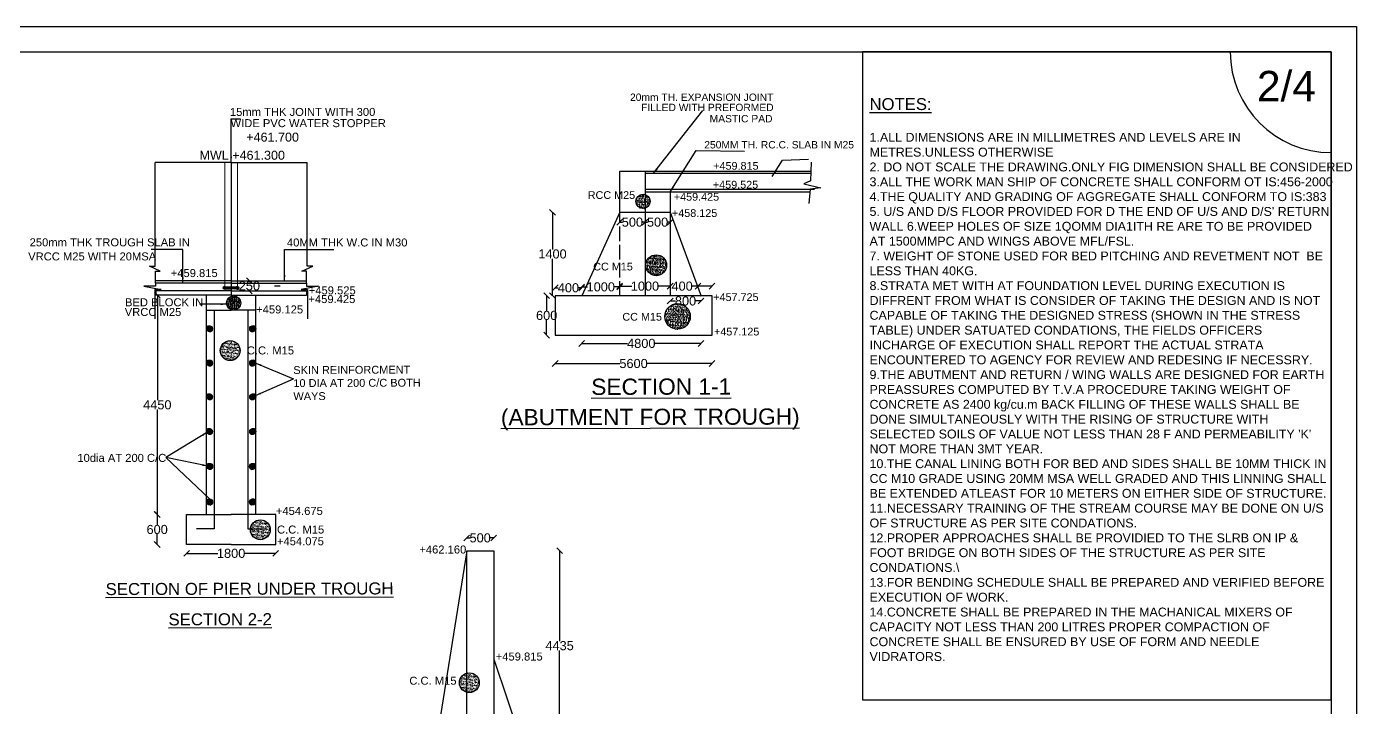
# Model space of a CAD drawing. Header units: millimetres. Extents: x 5124 to 6568637, y 2311 to 91879094.
# Drawn here: x 3603305 to 3625186, y 45947270 to 45958481 of the extents above; entities that cross this region are included whole.
import ezdxf

# ---------------------------------------------------------------- set-up
doc = ezdxf.new("R2010")
doc.units = ezdxf.units.MM
doc.header["$MEASUREMENT"] = 0
doc.linetypes.add('ACAD_ISO02W100', pattern=[15, 12, -3])
for name, color, linetype in [('DIMENSION', 7, 'Continuous'), ('DRAWING', 7, 'Continuous'), ('TEXT', 7, 'Continuous')]:
    doc.layers.add(name, color=color, linetype=linetype)
doc.styles.get("Standard").update_dxf_attribs({"font": 'arial.ttf', "height": 150})
doc.dimstyles.get("Standard").update_dxf_attribs({"dimtxt": 200, "dimasz": 110, "dimexe": 0.18, "dimexo": 0.0625, "dimgap": 0.09, "dimtad": 0, "dimtih": 1, "dimtoh": 1, "dimdec": 0, "dimzin": 0, "dimdsep": 46, "dimtxsty": 'Standard', "dimblk": 'OBLIQUE', "dimcen": 0.09, "dimse1": 1, "dimse2": 1, "dimadec": 0, "dimazin": 0, "dimtfac": 1, "dimtdec": 0, "dimtofl": 0, "dimtmove": 0, "dimatfit": 3, "dimfxl": 1, "dimtolj": 1, "dimtzin": 0, "dimarcsym": 0})
pattern_1 = [(45, (489995.4078, 5009647.03595), (-0.0787535004572, 0.0787535004572), [])]

# ---------------------------------------------------------------- blocks, each defined once
blk = doc.blocks.new('_Oblique')
at = {"color": 0, "linetype": 'ByBlock', "lineweight": -2}
blk.add_line((-0.5, -0.5), (0.5, 0.5), dxfattribs=at)
blk = doc.blocks.new('*D56')
at = {"layer": 'Defpoints', "color": 0, "transparency": 16777216}
for p in [(3606966, 45954295), (3606971, 45954295), (3606966, 45954127)]:
    blk.add_point(p, dxfattribs=at)
at = {"layer": 'DIMENSION', "color": 0, "lineweight": -2, "transparency": 16777216}
for p, q in [((3606971, 45954295), (3606971, 45954288)), ((3606971, 45954127), (3606971, 45954134))]:
    blk.add_line(p, q, dxfattribs=at)
at = {"layer": 'DIMENSION', "color": 0, "lineweight": -2, "transparency": 16777216, "xscale": 95, "yscale": 95, "zscale": 95}
for p, rotation in [((3606971, 45954295), 90), ((3606971, 45954127), 270)]:
    blk.add_blockref('_Oblique', p, dxfattribs=dict(at, rotation=rotation))
at = {"layer": 'DIMENSION', "color": 0, "transparency": 16777216, "insert": (3606971, 45954211), "char_height": 150, "attachment_point": 5}
blk.add_mtext('\\A1;250', dxfattribs=at)
blk = doc.blocks.new('*D57')
at = {"layer": 'Defpoints', "color": 0, "transparency": 16777216}
for p in [(3605569, 45954059), (3605456, 45950446), (3605937, 45950446)]:
    blk.add_point(p, dxfattribs=at)
at = {"layer": 'DIMENSION', "color": 0, "lineweight": -2, "transparency": 16777216}
for p, q in [((3605456, 45954059), (3605456, 45952329)), ((3605456, 45950446), (3605456, 45952176))]:
    blk.add_line(p, q, dxfattribs=at)
at = {"layer": 'DIMENSION', "color": 0, "lineweight": -2, "transparency": 16777216, "xscale": 95, "yscale": 95, "zscale": 95}
for p, rotation in [((3605456, 45954059), 90), ((3605456, 45950446), 270)]:
    blk.add_blockref('_Oblique', p, dxfattribs=dict(at, rotation=rotation))
at = {"layer": 'DIMENSION', "color": 0, "transparency": 16777216, "insert": (3605456, 45952252), "char_height": 150, "attachment_point": 5}
blk.add_mtext('\\A1;4450', dxfattribs=at)
blk = doc.blocks.new('*D58')
at = {"layer": 'Defpoints', "color": 0, "transparency": 16777216}
for p in [(3605937, 45949953), (3607403, 45949953), (3607403, 45949806)]:
    blk.add_point(p, dxfattribs=at)
at = {"layer": 'DIMENSION', "color": 0, "lineweight": -2, "transparency": 16777216}
for p, q in [((3605937, 45949806), (3606453, 45949806)), ((3607403, 45949806), (3606887, 45949806))]:
    blk.add_line(p, q, dxfattribs=at)
at = {"layer": 'DIMENSION', "color": 0, "lineweight": -2, "transparency": 16777216, "xscale": 95, "yscale": 95, "zscale": 95, "rotation": 180}
blk.add_blockref('_Oblique', (3605937, 45949806), dxfattribs=at)
at = {"layer": 'DIMENSION', "color": 0, "lineweight": -2, "transparency": 16777216, "xscale": 95, "yscale": 95, "zscale": 95}
blk.add_blockref('_Oblique', (3607403, 45949806), dxfattribs=at)
at = {"layer": 'DIMENSION', "color": 0, "transparency": 16777216, "insert": (3606670, 45949806), "char_height": 150, "attachment_point": 5}
blk.add_mtext('\\A1;1800', dxfattribs=at)
blk = doc.blocks.new('*D59')
at = {"layer": 'Defpoints', "color": 0, "transparency": 16777216}
for p in [(3605453, 45950446), (3605937, 45950446), (3605937, 45949953)]:
    blk.add_point(p, dxfattribs=at)
at = {"layer": 'TEXT', "color": 0, "lineweight": -2, "transparency": 16777216}
for p, q in [((3605453, 45950446), (3605453, 45950276)), ((3605453, 45949953), (3605453, 45950123))]:
    blk.add_line(p, q, dxfattribs=at)
at = {"layer": 'TEXT', "color": 0, "lineweight": -2, "transparency": 16777216, "xscale": 95, "yscale": 95, "zscale": 95}
for p, rotation in [((3605453, 45950446), 90), ((3605453, 45949953), 270)]:
    blk.add_blockref('_Oblique', p, dxfattribs=dict(at, rotation=rotation))
at = {"layer": 'TEXT', "color": 0, "transparency": 16777216, "insert": (3605453, 45950199), "char_height": 150, "attachment_point": 5}
blk.add_mtext('\\A1;600', dxfattribs=at)
blk = doc.blocks.new('*D60')
at = {"layer": 'Defpoints', "color": 0, "transparency": 16777216}
for p in [(3612438, 45954473), (3614400, 45954473), (3612438, 45953263)]:
    blk.add_point(p, dxfattribs=at)
at = {"layer": 'DIMENSION', "color": 0, "lineweight": -2, "transparency": 16777216}
for p, q in [((3612438, 45953263), (3613192, 45953263)), ((3614400, 45953263), (3613646, 45953263))]:
    blk.add_line(p, q, dxfattribs=at)
at = {"layer": 'DIMENSION', "color": 0, "lineweight": -2, "transparency": 16777216, "xscale": 95, "yscale": 95, "zscale": 95, "rotation": 180}
blk.add_blockref('_Oblique', (3612438, 45953263), dxfattribs=at)
at = {"layer": 'DIMENSION', "color": 0, "lineweight": -2, "transparency": 16777216, "xscale": 95, "yscale": 95, "zscale": 95}
blk.add_blockref('_Oblique', (3614400, 45953263), dxfattribs=at)
at = {"layer": 'DIMENSION', "color": 0, "transparency": 16777216, "insert": (3613419, 45953263), "char_height": 150, "attachment_point": 5}
blk.add_mtext('\\A1;4800', dxfattribs=at)
blk = doc.blocks.new('*D61')
at = {"layer": 'Defpoints', "color": 0, "transparency": 16777216}
for p in [(3612002, 45953824), (3614583, 45953824), (3612002, 45952932)]:
    blk.add_point(p, dxfattribs=at)
at = {"layer": 'DIMENSION', "color": 0, "lineweight": -2, "transparency": 16777216}
for p, q in [((3612002, 45952932), (3613068, 45952932)), ((3614583, 45952932), (3613516, 45952932))]:
    blk.add_line(p, q, dxfattribs=at)
at = {"layer": 'DIMENSION', "color": 0, "lineweight": -2, "transparency": 16777216, "xscale": 95, "yscale": 95, "zscale": 95, "rotation": 180}
blk.add_blockref('_Oblique', (3612002, 45952932), dxfattribs=at)
at = {"layer": 'DIMENSION', "color": 0, "lineweight": -2, "transparency": 16777216, "xscale": 95, "yscale": 95, "zscale": 95}
blk.add_blockref('_Oblique', (3614583, 45952932), dxfattribs=at)
at = {"layer": 'DIMENSION', "color": 0, "transparency": 16777216, "insert": (3613292, 45952932), "char_height": 150, "attachment_point": 5}
blk.add_mtext('\\A1;5600', dxfattribs=at)
blk = doc.blocks.new('*D64')
at = {"layer": 'Defpoints', "color": 0}
for p in [(3611958, 45955423), (3613065, 45955423), (3612002, 45954048)]:
    blk.add_point(p, dxfattribs=at)
at = {"layer": 'DIMENSION', "color": 0, "lineweight": -2}
for p, q in [((3611958, 45955423), (3611958, 45954812)), ((3611958, 45954048), (3611958, 45954659))]:
    blk.add_line(p, q, dxfattribs=at)
at = {"layer": 'DIMENSION', "color": 0, "lineweight": -2, "xscale": 95, "yscale": 95, "zscale": 95}
for p, rotation in [((3611958, 45955423), 90), ((3611958, 45954048), 270)]:
    blk.add_blockref('_Oblique', p, dxfattribs=dict(at, rotation=rotation))
at = {"layer": 'DIMENSION', "color": 0, "insert": (3611958, 45954736), "char_height": 150, "attachment_point": 5}
blk.add_mtext('\\A1;1400', dxfattribs=at)
blk = doc.blocks.new('*D65')
at = {"layer": 'Defpoints', "color": 0, "transparency": 16777216}
for p in [(3614354, 45954206), (3614354, 45954048), (3614583, 45954048)]:
    blk.add_point(p, dxfattribs=at)
at = {"layer": 'DIMENSION', "color": 0, "lineweight": -2, "transparency": 16777216}
for p, q in [((3614354, 45954206), (3614259, 45954206)), ((3614583, 45954206), (3614354, 45954206))]:
    blk.add_line(p, q, dxfattribs=at)
at = {"layer": 'DIMENSION', "color": 0, "lineweight": -2, "transparency": 16777216, "xscale": 95, "yscale": 95, "zscale": 95, "rotation": 180}
blk.add_blockref('_Oblique', (3614354, 45954206), dxfattribs=at)
at = {"layer": 'DIMENSION', "color": 0, "lineweight": -2, "transparency": 16777216, "xscale": 95, "yscale": 95, "zscale": 95}
blk.add_blockref('_Oblique', (3614583, 45954206), dxfattribs=at)
at = {"layer": 'DIMENSION', "color": 0, "transparency": 16777216, "insert": (3614091, 45954206), "char_height": 150, "attachment_point": 5}
blk.add_mtext('\\A1;400', dxfattribs=at)
blk = doc.blocks.new('*D62')
at = {"layer": 'Defpoints', "color": 0, "transparency": 16777216}
for p in [(3612002, 45954048), (3611862, 45953400), (3612002, 45953400)]:
    blk.add_point(p, dxfattribs=at)
at = {"layer": 'DIMENSION', "color": 0, "lineweight": -2, "transparency": 16777216}
for p, q in [((3611862, 45954048), (3611862, 45953800)), ((3611862, 45953400), (3611862, 45953647))]:
    blk.add_line(p, q, dxfattribs=at)
at = {"layer": 'DIMENSION', "color": 0, "lineweight": -2, "transparency": 16777216, "xscale": 95, "yscale": 95, "zscale": 95}
for p, rotation in [((3611862, 45954048), 90), ((3611862, 45953400), 270)]:
    blk.add_blockref('_Oblique', p, dxfattribs=dict(at, rotation=rotation))
at = {"layer": 'DIMENSION', "color": 0, "transparency": 16777216, "insert": (3611862, 45953724), "char_height": 150, "attachment_point": 5}
blk.add_mtext('\\A1;600', dxfattribs=at)
blk = doc.blocks.new('*D63')
at = {"layer": 'Defpoints', "color": 0, "transparency": 16777216}
for p in [(3612002, 45954179), (3612002, 45954048), (3612438, 45954048)]:
    blk.add_point(p, dxfattribs=at)
at = {"layer": 'DIMENSION', "color": 0, "lineweight": -2, "transparency": 16777216}
for p, q in [((3612002, 45954179), (3612051, 45954179)), ((3612438, 45954179), (3612388, 45954179))]:
    blk.add_line(p, q, dxfattribs=at)
at = {"layer": 'DIMENSION', "color": 0, "lineweight": -2, "transparency": 16777216, "xscale": 95, "yscale": 95, "zscale": 95, "rotation": 180}
blk.add_blockref('_Oblique', (3612002, 45954179), dxfattribs=at)
at = {"layer": 'DIMENSION', "color": 0, "lineweight": -2, "transparency": 16777216, "xscale": 95, "yscale": 95, "zscale": 95}
blk.add_blockref('_Oblique', (3612438, 45954179), dxfattribs=at)
at = {"layer": 'DIMENSION', "color": 0, "transparency": 16777216, "insert": (3612220, 45954179), "char_height": 150, "attachment_point": 5}
blk.add_mtext('\\A1;400', dxfattribs=at)
blk = doc.blocks.new('*D66')
at = {"layer": 'Defpoints', "color": 0, "transparency": 16777216}
for p in [(3613065, 45955260), (3613481, 45955260), (3613481, 45955260)]:
    blk.add_point(p, dxfattribs=at)
at = {"layer": 'TEXT', "color": 0, "lineweight": -2, "transparency": 16777216}
for p, q in [((3613065, 45955260), (3613108, 45955260)), ((3613481, 45955260), (3613439, 45955260))]:
    blk.add_line(p, q, dxfattribs=at)
at = {"layer": 'TEXT', "color": 0, "lineweight": -2, "transparency": 16777216, "xscale": 95, "yscale": 95, "zscale": 95, "rotation": 180}
blk.add_blockref('_Oblique', (3613065, 45955260), dxfattribs=at)
at = {"layer": 'TEXT', "color": 0, "lineweight": -2, "transparency": 16777216, "xscale": 95, "yscale": 95, "zscale": 95}
blk.add_blockref('_Oblique', (3613481, 45955260), dxfattribs=at)
at = {"layer": 'TEXT', "color": 0, "transparency": 16777216, "insert": (3613273, 45955260), "char_height": 150, "attachment_point": 5}
blk.add_mtext('\\A1;500', dxfattribs=at)
blk = doc.blocks.new('*D67')
at = {"layer": 'Defpoints', "color": 0, "transparency": 16777216}
for p in [(3613481, 45955260), (3613894, 45955260), (3613894, 45955260)]:
    blk.add_point(p, dxfattribs=at)
at = {"layer": 'TEXT', "color": 0, "lineweight": -2, "transparency": 16777216}
for p, q in [((3613481, 45955260), (3613522, 45955260)), ((3613894, 45955260), (3613853, 45955260))]:
    blk.add_line(p, q, dxfattribs=at)
at = {"layer": 'TEXT', "color": 0, "lineweight": -2, "transparency": 16777216, "xscale": 95, "yscale": 95, "zscale": 95, "rotation": 180}
blk.add_blockref('_Oblique', (3613481, 45955260), dxfattribs=at)
at = {"layer": 'TEXT', "color": 0, "lineweight": -2, "transparency": 16777216, "xscale": 95, "yscale": 95, "zscale": 95}
blk.add_blockref('_Oblique', (3613894, 45955260), dxfattribs=at)
at = {"layer": 'TEXT', "color": 0, "transparency": 16777216, "insert": (3613687, 45955260), "char_height": 150, "attachment_point": 5}
blk.add_mtext('\\A1;500', dxfattribs=at)
blk = doc.blocks.new('*D68')
at = {"layer": 'Defpoints', "color": 0}
for p in [(3612438, 45954048), (3613065, 45954194), (3613065, 45954048)]:
    blk.add_point(p, dxfattribs=at)
at = {"layer": 'TEXT', "color": 0, "lineweight": -2}
for p, q in [((3612438, 45954194), (3612535, 45954194)), ((3613065, 45954194), (3612968, 45954194))]:
    blk.add_line(p, q, dxfattribs=at)
at = {"layer": 'TEXT', "color": 0, "lineweight": -2, "xscale": 95, "yscale": 95, "zscale": 95, "rotation": 180}
blk.add_blockref('_Oblique', (3612438, 45954194), dxfattribs=at)
at = {"layer": 'TEXT', "color": 0, "lineweight": -2, "xscale": 95, "yscale": 95, "zscale": 95}
blk.add_blockref('_Oblique', (3613065, 45954194), dxfattribs=at)
at = {"layer": 'TEXT', "color": 0, "insert": (3612752, 45954194), "char_height": 150, "attachment_point": 5}
blk.add_mtext('\\A1;1000', dxfattribs=at)
blk = doc.blocks.new('*D69')
at = {"layer": 'Defpoints', "color": 0, "transparency": 16777216}
for p in [(3613894, 45954048), (3614400, 45954048), (3614400, 45953962)]:
    blk.add_point(p, dxfattribs=at)
at = {"layer": 'TEXT', "color": 0, "lineweight": -2, "transparency": 16777216}
for p, q in [((3613894, 45953962), (3613981, 45953962)), ((3614400, 45953962), (3614312, 45953962))]:
    blk.add_line(p, q, dxfattribs=at)
at = {"layer": 'TEXT', "color": 0, "lineweight": -2, "transparency": 16777216, "xscale": 95, "yscale": 95, "zscale": 95, "rotation": 180}
blk.add_blockref('_Oblique', (3613894, 45953962), dxfattribs=at)
at = {"layer": 'TEXT', "color": 0, "lineweight": -2, "transparency": 16777216, "xscale": 95, "yscale": 95, "zscale": 95}
blk.add_blockref('_Oblique', (3614400, 45953962), dxfattribs=at)
at = {"layer": 'TEXT', "color": 0, "transparency": 16777216, "insert": (3614147, 45953962), "char_height": 150, "attachment_point": 5}
blk.add_mtext('\\A1;800', dxfattribs=at)
blk = doc.blocks.new('*D78')
at = {"layer": 'Defpoints', "color": 0, "transparency": 16777216}
for p in [(3610990, 45950061), (3610546, 45949850), (3610990, 45949850)]:
    blk.add_point(p, dxfattribs=at)
at = {"layer": 'DRAWING', "color": 0, "lineweight": -2, "transparency": 16777216}
for p, q in [((3610546, 45950061), (3610603, 45950061)), ((3610990, 45950061), (3610934, 45950061))]:
    blk.add_line(p, q, dxfattribs=at)
at = {"layer": 'DRAWING', "color": 0, "lineweight": -2, "transparency": 16777216, "xscale": 95, "yscale": 95, "zscale": 95, "rotation": 180}
blk.add_blockref('_Oblique', (3610546, 45950061), dxfattribs=at)
at = {"layer": 'DRAWING', "color": 0, "lineweight": -2, "transparency": 16777216, "xscale": 95, "yscale": 95, "zscale": 95}
blk.add_blockref('_Oblique', (3610990, 45950061), dxfattribs=at)
at = {"layer": 'DRAWING', "color": 0, "transparency": 16777216, "insert": (3610768, 45950061), "char_height": 150, "attachment_point": 5}
blk.add_mtext('\\A1;500', dxfattribs=at)
blk = doc.blocks.new('*D79')
at = {"layer": 'Defpoints', "color": 0, "transparency": 16777216}
for p in [(3610990, 45949850), (3610990, 45946722), (3612075, 45946722)]:
    blk.add_point(p, dxfattribs=at)
at = {"layer": 'DRAWING', "color": 0, "lineweight": -2, "transparency": 16777216}
for p, q in [((3612075, 45949850), (3612075, 45948363)), ((3612075, 45946722), (3612075, 45948209))]:
    blk.add_line(p, q, dxfattribs=at)
at = {"layer": 'DRAWING', "color": 0, "lineweight": -2, "transparency": 16777216, "xscale": 95, "yscale": 95, "zscale": 95}
for p, rotation in [((3612075, 45949850), 90), ((3612075, 45946722), 270)]:
    blk.add_blockref('_Oblique', p, dxfattribs=dict(at, rotation=rotation))
at = {"layer": 'DRAWING', "color": 0, "transparency": 16777216, "insert": (3612075, 45948286), "char_height": 150, "attachment_point": 5}
blk.add_mtext('\\A1;4435', dxfattribs=at)
blk = doc.blocks.new('*D198')
at = {"layer": 'Defpoints', "color": 0}
for p in [(3613065, 45954206), (3613065, 45954048), (3613894, 45954048)]:
    blk.add_point(p, dxfattribs=at)
at = {"layer": 'DRAWING', "color": 0, "lineweight": -2}
for p, q in [((3613065, 45954206), (3613263, 45954206)), ((3613894, 45954206), (3613696, 45954206))]:
    blk.add_line(p, q, dxfattribs=at)
at = {"layer": 'DRAWING', "color": 0, "lineweight": -2, "xscale": 95, "yscale": 95, "zscale": 95, "rotation": 180}
blk.add_blockref('_Oblique', (3613065, 45954206), dxfattribs=at)
at = {"layer": 'DRAWING', "color": 0, "lineweight": -2, "xscale": 95, "yscale": 95, "zscale": 95}
blk.add_blockref('_Oblique', (3613894, 45954206), dxfattribs=at)
at = {"layer": 'DRAWING', "color": 0, "insert": (3613479, 45954206), "char_height": 150, "attachment_point": 5}
blk.add_mtext('\\A1;1000', dxfattribs=at)

msp = doc.modelspace()

# ---------------------------------------------------------------- hatches: boundary and pattern name
at = {"layer": 'DRAWING'}
h = msp.add_hatch(dxfattribs=at)
h.set_pattern_fill('AR-CONC,_O', color=256, scale=8.478118)
h.set_pattern_definition([(50, (698524.67, 6989565.6), (60.81016715, -5.32020027), [6.35858876, -69.94447638]), (355, (698524.67, 6989565.6), (-11.76350227, 63.77173931), [5.08687101, -55.9555811]), (100.4514, (698529.735, 6989565.155), (49.04671004, 58.45150032), [5.40396874, -59.44365805]), (46.1842, (698524.67, 6989582.555), (90.48195917, -14.03289792), [9.53788314, -104.91671457]), (96.6356, (698532.21, 6989581.385), (79.24181034, 82.58686595), [8.10595337, -89.16547283]), (351.1842, (698524.67, 6989582.55), (79.24174587, 82.58692785), [7.63030651, -83.93337166]), (21, (698533.146, 6989578.316), (50.60648631, -34.134506046), [6.35858876, -69.94447638]), (326, (698533.146, 6989578.316), (20.6285618, 61.47907903), [5.08687101, -55.9555811]), (71.4514, (698537.363, 6989575.47), (71.23506885, 27.34451722), [5.40396874, -59.44365805]), (37.5, (698524.668, 6989565.598), (1.030926925, 28.223134905), [0, -55.277331636, 0, -56.80339294, 0, -56.167534062]), (7.5, (698524.668, 6989565.598), (22.303346725, 33.438691716), [0, -32.386412093, 0, -54.005613883, 0, -21.40724883]), (327.5, (698505.762, 6989565.598), (45.258097912, -1.912228719), [0, -21.195295873, 0, -66.129323123, 0, -87.748524913]), (317.5, (698497.283, 6989565.6), (49.443213632, 8.487018875), [0, -27.553884634, 0, -43.91665305, 0, -62.314169865])])
h.paths.add_polyline_path([(3613330.9, 45955601.8, 1), (3613564.3, 45955601.8, 1)])
h = msp.add_hatch(dxfattribs=at)
h.set_pattern_fill('AR-CONC,_O', color=256, scale=8.478118)
h.set_pattern_definition([(50, (698307.88, 6988515.52), (60.81016715, -5.32020027), [6.35858876, -69.94447638]), (355, (698307.88, 6988515.52), (-11.76350227, 63.77173931), [5.08687101, -55.9555811]), (100.4514, (698312.95, 6988515.08), (49.04671004, 58.45150032), [5.40396874, -59.44365805]), (46.1842, (698307.88, 6988532.48), (90.48195917, -14.03289792), [9.53788314, -104.91671457]), (96.6356, (698315.42, 6988531.31), (79.24181034, 82.58686595), [8.10595337, -89.16547283]), (351.1842, (698307.88, 6988532.48), (79.24174587, 82.58692785), [7.63030651, -83.93337166]), (21, (698316.36, 6988528.24), (50.60648631, -34.134506046), [6.35858876, -69.94447638]), (326, (698316.36, 6988528.24), (20.6285618, 61.47907903), [5.08687101, -55.9555811]), (71.4514, (698320.576, 6988525.395), (71.23506885, 27.34451722), [5.40396874, -59.44365805]), (37.5, (698307.88, 6988515.522), (1.030926925, 28.223134905), [0, -55.277331636, 0, -56.80339294, 0, -56.167534062]), (7.5, (698307.88, 6988515.522), (22.303346725, 33.438691716), [0, -32.386412093, 0, -54.005613883, 0, -21.40724883]), (327.5, (698288.975, 6988515.522), (45.258097912, -1.912228719), [0, -21.195295873, 0, -66.129323123, 0, -87.748524913]), (317.5, (698280.497, 6988515.52), (49.443213632, 8.487018875), [0, -27.553884634, 0, -43.91665305, 0, -62.314169865])])
h.paths.add_polyline_path([(3613493.6, 45954551.7, 1), (3613835.1, 45954551.7, 1)])
h = msp.add_hatch(dxfattribs=at)
h.set_pattern_fill('ANSI31', color=256, scale=0.890994, style=0)
h.set_pattern_definition(pattern_1)
h.paths.add_polyline_path([(3606586.7, 45954177.1, 1), (3606541.4, 45954177.1, 1)])
h.paths.add_polyline_path([(3606669.9, 45954161.5), (3606669.9, 45954193.1), (3606580.1, 45954193.1, -0.198666), (3606586.7, 45954177.1, -0.1933262), (3606580.4, 45954161.5)])
h = msp.add_hatch(dxfattribs=at)
h.set_pattern_fill('AR-CONC,_O', color=256, scale=6.585767)
h.set_pattern_definition([(50, (1344654.796, 15685274.98), (47.23708328, -4.1327093), [4.93932513, -54.33257645]), (355, (1344654.796, 15685274.98), (-9.13783932, 49.53762013), [3.951460105, -43.46606116]), (100.4514, (1344658.733, 15685274.635), (38.09927904, 45.40488076), [4.1977803, -46.17558473]), (46.1842, (1344654.796, 15685288.15), (70.28600711, -10.90069636), [7.4089877, -81.49886467]), (96.6356, (1344660.654, 15685287.24), (61.55470655, 64.15313175), [6.29667064, -69.26336603]), (351.1842, (1344654.8, 15685288.15), (61.55465647, 64.15317982), [5.92719016, -65.19909174]), (21, (1344661.382, 15685284.86), (39.310906717, -26.5155414), [4.93932513, -54.33257645]), (326, (1344661.38, 15685284.86), (16.02418045, 47.75669122), [3.951460105, -43.46606116]), (71.4514, (1344664.66, 15685282.65), (55.335103274, 21.24110651), [4.1977803, -46.17558473]), (37.5, (1344654.796, 15685274.98), (0.80081972, 21.9236130455), [0, -42.939199811, 0, -44.124637843, 0, -43.63070533]), (7.5, (1344654.796, 15685274.98), (17.325146369, 25.975035743), [0, -25.157629337, 0, -41.951334785, 0, -16.629061277]), (327.5, (1344640.11, 15685274.98), (35.156300998, -1.485411264), [0, -16.464417106, 0, -51.36898137, 0, -68.162686817]), (317.5, (1344633.524, 15685274.98), (38.40728137, 6.592680734), [0, -21.403742237, 0, -34.114272243, 0, -48.40538629])])
h.paths.add_polyline_path([(3606593.6, 45953928.8, 1), (3606827.7, 45953928.8, 1)])
h = msp.add_hatch(dxfattribs=at)
h.set_pattern_fill('ANSI31', color=256, scale=0.890994, style=0)
h.set_pattern_definition(pattern_1)
h.paths.add_polyline_path([(3606753.2, 45954177.1, -1), (3606798.5, 45954177.1, -1)])
h.paths.add_polyline_path([(3606669.9, 45954161.5), (3606669.9, 45954193.1), (3606759.8, 45954193.1, 0.198666), (3606753.2, 45954177.1, 0.1933262), (3606759.5, 45954161.5)])
h = msp.add_hatch(dxfattribs=at)
h.set_pattern_fill('AR-CONC,_O', color=256, scale=8.478118)
h.set_pattern_definition([(50, (697956.92, 6987671.74), (60.81016715, -5.32020027), [6.35858876, -69.94447638]), (355, (697956.92, 6987671.74), (-11.76350227, 63.77173931), [5.08687101, -55.9555811]), (100.4514, (697961.99, 6987671.296), (49.04671004, 58.45150032), [5.40396874, -59.44365805]), (46.1842, (697956.92, 6987688.695), (90.48195917, -14.03289792), [9.53788314, -104.91671457]), (96.6356, (697964.46, 6987687.53), (79.24181034, 82.58686595), [8.10595337, -89.16547283]), (351.1842, (697956.92, 6987688.7), (79.24174587, 82.58692785), [7.63030651, -83.93337166]), (21, (697965.4, 6987684.456), (50.60648631, -34.134506046), [6.35858876, -69.94447638]), (326, (697965.4, 6987684.456), (20.6285618, 61.47907903), [5.08687101, -55.9555811]), (71.4514, (697969.616, 6987681.61), (71.23506885, 27.34451722), [5.40396874, -59.44365805]), (37.5, (697956.92, 6987671.74), (1.030926925, 28.223134905), [0, -55.277331636, 0, -56.80339294, 0, -56.167534062]), (7.5, (697956.92, 6987671.74), (22.303346725, 33.438691716), [0, -32.386412093, 0, -54.005613883, 0, -21.40724883]), (327.5, (697938.015, 6987671.74), (45.258097912, -1.912228719), [0, -21.195295873, 0, -66.129323123, 0, -87.748524913]), (317.5, (697929.537, 6987671.74), (49.443213632, 8.487018875), [0, -27.553884634, 0, -43.91665305, 0, -62.314169865])])
h.paths.add_polyline_path([(3613805, 45953707.9, 1), (3614225.6, 45953707.9, 1)])
h = msp.add_hatch(dxfattribs=at)
h.set_pattern_fill('ANSI31', color=256, scale=0.890994, style=0)
h.set_pattern_definition([(45, (489992.88637, 5009307.68626), (-0.0787535004572, 0.0787535004572), [])])
h.paths.add_polyline_path([(3606364.4, 45953504.5, 1), (3606265.3, 45953504.5, 1)])
h = msp.add_hatch(dxfattribs=at)
h.set_pattern_fill('ANSI31', color=256, scale=0.890994, style=0)
h.set_pattern_definition([(135, (6723864.46143, 5009307.68626), (0.0787535004572, 0.0787535004572), [])])
h.paths.add_polyline_path([(3607074.6, 45953504.5, 1), (3606975.5, 45953504.5, 1)])
h = msp.add_hatch(dxfattribs=at)
h.set_pattern_fill('AR-CONC,_O', color=256, scale=6.585767)
h.set_pattern_definition([(50, (1344598.2, 15684490.846), (47.23708328, -4.1327093), [4.93932513, -54.33257645]), (355, (1344598.2, 15684490.846), (-9.13783932, 49.53762013), [3.951460105, -43.46606116]), (100.4514, (1344602.136, 15684490.5), (38.09927904, 45.40488076), [4.1977803, -46.17558473]), (46.1842, (1344598.2, 15684504.02), (70.28600711, -10.90069636), [7.4089877, -81.49886467]), (96.6356, (1344604.06, 15684503.11), (61.55470655, 64.15313175), [6.29667064, -69.26336603]), (351.1842, (1344598.2, 15684504.02), (61.55465647, 64.15317982), [5.92719016, -65.19909174]), (21, (1344604.785, 15684500.725), (39.310906717, -26.5155414), [4.93932513, -54.33257645]), (326, (1344604.785, 15684500.725), (16.02418045, 47.75669122), [3.951460105, -43.46606116]), (71.4514, (1344608.06, 15684498.515), (55.335103274, 21.24110651), [4.1977803, -46.17558473]), (37.5, (1344598.2, 15684490.846), (0.80081972, 21.9236130455), [0, -42.939199811, 0, -44.124637843, 0, -43.63070533]), (7.5, (1344598.2, 15684490.846), (17.325146369, 25.975035743), [0, -25.157629337, 0, -41.951334785, 0, -16.629061277]), (327.5, (1344583.513, 15684490.846), (35.156300998, -1.485411264), [0, -16.464417106, 0, -51.36898137, 0, -68.162686817]), (317.5, (1344576.927, 15684490.846), (38.40728137, 6.592680734), [0, -21.403742237, 0, -34.114272243, 0, -48.40538629])])
h.paths.add_polyline_path([(3606490.7, 45953144.6, 1), (3606817.4, 45953144.6, 1)])
h = msp.add_hatch(dxfattribs=at)
h.set_pattern_fill('ANSI31', color=256, scale=0.890994, style=0)
h.set_pattern_definition([(45, (489992.88637, 5008544.50522), (-0.0787535004572, 0.0787535004572), [])])
h.paths.add_polyline_path([(3606364.4, 45952940.4, 1), (3606265.3, 45952940.4, 1)])
h = msp.add_hatch(dxfattribs=at)
h.set_pattern_fill('ANSI31', color=256, scale=0.890994, style=0)
h.set_pattern_definition([(135, (6723864.46143, 5008544.50522), (0.0787535004572, 0.0787535004572), [])])
h.paths.add_polyline_path([(3607074.6, 45952940.4, 1), (3606975.5, 45952940.4, 1)])
h = msp.add_hatch(dxfattribs=at)
h.set_pattern_fill('ANSI31', color=256, scale=0.658577, style=0)
h.set_pattern_definition([(45, (1302792.594625, 15687629.92784), (-0.05821050491837, 0.05821050491837), [])])
h.paths.add_polyline_path([(3606364.4, 45952384, 1), (3606265.3, 45952384, 1)])
h = msp.add_hatch(dxfattribs=at)
h.set_pattern_fill('ANSI31', color=256, scale=0.658577, style=0)
h.set_pattern_definition([(135, (5910547.29599, 15687629.92784), (0.05821050491837, 0.05821050491837), [])])
h.paths.add_polyline_path([(3607074.6, 45952384, 1), (3606975.5, 45952384, 1)])
h = msp.add_hatch(dxfattribs=at)
h.set_pattern_fill('ANSI31', color=256, scale=0.658577, style=0)
h.set_pattern_definition([(45, (1302792.594625, 15687059.10099), (-0.05821050491837, 0.05821050491837), [])])
h.paths.add_polyline_path([(3606364.4, 45951813.2, 1), (3606265.3, 45951813.2, 1)])
h = msp.add_hatch(dxfattribs=at)
h.set_pattern_fill('ANSI31', color=256, scale=0.658577, style=0)
h.set_pattern_definition([(135, (5910547.29599, 15687059.10099), (0.05821050491837, 0.05821050491837), [])])
h.paths.add_polyline_path([(3607074.6, 45951813.2, 1), (3606975.5, 45951813.2, 1)])
h = msp.add_hatch(dxfattribs=at)
h.set_pattern_fill('ANSI31', color=256, scale=0.658577, style=0)
h.set_pattern_definition([(45, (1302794.45833, 15686483.66664), (-0.05821050491837, 0.05821050491837), [])])
h.paths.add_polyline_path([(3606366.2, 45951237.8, 1), (3606267.1, 45951237.8, 1)])
h = msp.add_hatch(dxfattribs=at)
h.set_pattern_fill('ANSI31', color=256, scale=0.658577, style=0)
h.set_pattern_definition([(135, (5910545.43228, 15686483.66664), (0.05821050491837, 0.05821050491837), [])])
h.paths.add_polyline_path([(3607072.8, 45951237.8, 1), (3606973.7, 45951237.8, 1)])
h = msp.add_hatch(dxfattribs=at)
h.set_pattern_fill('ANSI31', color=256, scale=0.658577, style=0)
h.set_pattern_definition([(45, (1302794.45833, 15685898.38984), (-0.05821050491837, 0.05821050491837), [])])
h.paths.add_polyline_path([(3606366.2, 45950652.5, 1), (3606267.1, 45950652.5, 1)])
h = msp.add_hatch(dxfattribs=at)
h.set_pattern_fill('ANSI31', color=256, scale=0.658577, style=0)
h.set_pattern_definition([(135, (5910545.43228, 15685898.38984), (0.05821050491837, 0.05821050491837), [])])
h.paths.add_polyline_path([(3607072.8, 45950652.5, 1), (3606973.7, 45950652.5, 1)])
h = msp.add_hatch(dxfattribs=at)
h.set_pattern_fill('AR-CONC,_O', color=256, scale=6.585767)
h.set_pattern_definition([(50, (1345095.008, 15681541.246), (47.23708328, -4.1327093), [4.93932513, -54.33257645]), (355, (1345095.01, 15681541.246), (-9.13783932, 49.53762013), [3.951460105, -43.46606116]), (100.4514, (1345098.944, 15681540.9), (38.09927904, 45.40488076), [4.1977803, -46.17558473]), (46.1842, (1345095.01, 15681554.417), (70.28600711, -10.90069636), [7.4089877, -81.49886467]), (96.6356, (1345100.865, 15681553.51), (61.55470655, 64.15313175), [6.29667064, -69.26336603]), (351.1842, (1345095.01, 15681554.42), (61.55465647, 64.15317982), [5.92719016, -65.19909174]), (21, (1345101.594, 15681551.124), (39.310906717, -26.5155414), [4.93932513, -54.33257645]), (326, (1345101.594, 15681551.124), (16.02418045, 47.75669122), [3.951460105, -43.46606116]), (71.4514, (1345104.87, 15681548.915), (55.335103274, 21.24110651), [4.1977803, -46.17558473]), (37.5, (1345095.008, 15681541.246), (0.80081972, 21.9236130455), [0, -42.939199811, 0, -44.124637843, 0, -43.63070533]), (7.5, (1345095.008, 15681541.246), (17.325146369, 25.975035743), [0, -25.157629337, 0, -41.951334785, 0, -16.629061277]), (327.5, (1345080.322, 15681541.246), (35.156300998, -1.485411264), [0, -16.464417106, 0, -51.36898137, 0, -68.162686817]), (317.5, (1345073.736, 15681541.246), (38.40728137, 6.592680734), [0, -21.403742237, 0, -34.114272243, 0, -48.40538629])])
h.paths.add_polyline_path([(3606987.5, 45950195, 1), (3607314.2, 45950195, 1)])
h = msp.add_hatch(dxfattribs=at)
h.set_pattern_fill('AR-CONC,_O', color=256, scale=6.585767)
h.set_pattern_definition([(50, (1348533.852, 15679022.434), (47.23708328, -4.1327093), [4.93932513, -54.33257645]), (355, (1348533.852, 15679022.434), (-9.13783932, 49.53762013), [3.951460105, -43.46606116]), (100.4514, (1348537.79, 15679022.09), (38.09927904, 45.40488076), [4.1977803, -46.17558473]), (46.1842, (1348533.85, 15679035.605), (70.28600711, -10.90069636), [7.4089877, -81.49886467]), (96.6356, (1348539.71, 15679034.7), (61.55470655, 64.15313175), [6.29667064, -69.26336603]), (351.1842, (1348533.85, 15679035.605), (61.55465647, 64.15317982), [5.92719016, -65.19909174]), (21, (1348540.44, 15679032.312), (39.310906717, -26.5155414), [4.93932513, -54.33257645]), (326, (1348540.44, 15679032.31), (16.02418045, 47.75669122), [3.951460105, -43.46606116]), (71.4514, (1348543.714, 15679030.103), (55.335103274, 21.24110651), [4.1977803, -46.17558473]), (37.5, (1348533.852, 15679022.434), (0.80081972, 21.9236130455), [0, -42.939199811, 0, -44.124637843, 0, -43.63070533]), (7.5, (1348533.852, 15679022.434), (17.325146369, 25.975035743), [0, -25.157629337, 0, -41.951334785, 0, -16.629061277]), (327.5, (1348519.166, 15679022.434), (35.156300998, -1.485411264), [0, -16.464417106, 0, -51.36898137, 0, -68.162686817]), (317.5, (1348512.58, 15679022.434), (38.40728137, 6.592680734), [0, -21.403742237, 0, -34.114272243, 0, -48.40538629])])
h.paths.add_polyline_path([(3610426.4, 45947676.2, 1), (3610753.1, 45947676.2, 1)])

# ---------------------------------------------------------------- linework, layer by layer
at = {"layer": 'DIMENSION'}
for points in [[(3616213.5, 45956247.7), (3616202.3, 45955942.9), (3616095.2, 45955893.4), (3616373.3, 45955823.2), (3616199.1, 45955800.8), (3616178.3, 45955567.1)], [(3613065.4, 45955423.3), (3612438, 45954048)]]:
    msp.add_lwpolyline(points, dxfattribs=at)
at = {"layer": 'DRAWING', "linetype": 'ACAD_ISO02W100', "ltscale": 20}
msp.add_line((3613065.4, 45954048), (3613065.4, 45955423.3), dxfattribs=at)
at = {"layer": 'DRAWING'}
for p, q in [((3613065.4, 45955423.3), (3613893.6, 45955423.3)), ((3614165.4, 45954048), (3613065.4, 45954048))]:
    msp.add_line(p, q, dxfattribs=at)
for points in [[(3590748.5, 45958480.8), (3625185.6, 45958480.8), (3625185.6, 45933675), (3590748.5, 45933675)], [(3591163.5, 45958065.7), (3624770.6, 45958065.7), (3624770.6, 45934090.1), (3591163.5, 45934090.1)], [(3614583, 45954048), (3612001.5, 45954048), (3612001.5, 45953399.6), (3614583, 45953399.6)], [(3610990.5, 45946722.4), (3610545.8, 45946722.4), (3610545.8, 45949849.8), (3610990.5, 45949849.8)]]:
    msp.add_lwpolyline(points, close=True, dxfattribs=at)
for points in [[(3605427.1, 45954254.8), (3605427.1, 45954452.2), (3605504.4, 45954452.2), (3605325.2, 45954537.4), (3605420.6, 45954537.4), (3605420.6, 45956243.3)], [(3606669.9, 45956243.3), (3605420.6, 45956243.3)], [(3606669.9, 45956243.3), (3606669.9, 45954059.2)], [(3606669.9, 45956243.3), (3607919.3, 45956243.3)], [(3607912.8, 45954254.8), (3607912.8, 45954452.2), (3607835.4, 45954452.2), (3608014.7, 45954537.4), (3607919.3, 45954537.4), (3607919.3, 45956243.3)], [(3613065.4, 45955423.3), (3613065.4, 45956097.7), (3613480.7, 45956097.7), (3613480.7, 45955759.1), (3613893.6, 45955759.1), (3613893.6, 45955423.3)], [(3613480.7, 45956097.7), (3616211, 45956097.7)], [(3613480.7, 45956064.3), (3616211, 45956064.3)], [(3613893.6, 45955759.1), (3616200.1, 45955759.1)], [(3606669.9, 45954295), (3605427.1, 45954295)], [(3606669.9, 45954295), (3607912.8, 45954295)], [(3606669.9, 45954254.8), (3605427.1, 45954254.8), (3605427.1, 45954207.9), (3605232.4, 45954207.9), (3605517.3, 45954149.1), (3605413.7, 45954149.1), (3605413.7, 45953667.5)], [(3606669.9, 45954059.2), (3605427.8, 45954059.2)], [(3606669.9, 45954126.7), (3605429.5, 45954126.7), (3605429.5, 45954059.2)], [(3606265.3, 45953808.7), (3606265.3, 45954059.2)], [(3606580.1, 45954193.1), (3606669.9, 45954193.1)], [(3606580.4, 45954161.5), (3606669.9, 45954161.5)], [(3606669.9, 45954254.8), (3607912.8, 45954254.8), (3607912.8, 45954207.9), (3608107.5, 45954207.9), (3607822.6, 45954149.1), (3607926.2, 45954149.1), (3607926.2, 45953667.5)], [(3606759.5, 45954161.5), (3606669.9, 45954161.5)], [(3606669.9, 45954126.7), (3607910.4, 45954126.7), (3607910.4, 45954059.2)], [(3606669.9, 45954059.2), (3607912.1, 45954059.2)], [(3607074.6, 45953808.7), (3607074.6, 45954059.2)], [(3607476.1, 45954206.8), (3607386.2, 45954206.8)], [(3606392.1, 45953808.7), (3606392.1, 45950209), (3606099.3, 45950209)], [(3606265.3, 45950445.7), (3606265.3, 45953808.7)], [(3606265.3, 45953808.7), (3606669.9, 45953808.7)], [(3607074.6, 45953808.7), (3606669.9, 45953808.7)], [(3606947.7, 45953808.7), (3606947.7, 45950209), (3607240.6, 45950209)], [(3607074.6, 45950445.7), (3607074.6, 45953808.7)], [(3606669.9, 45949953), (3605936.8, 45949953), (3605936.8, 45950445.7), (3606669.9, 45950445.7)], [(3606669.9, 45949953), (3607403.1, 45949953), (3607403.1, 45950445.7), (3606669.9, 45950445.7)], [(3610545.8, 45949849.8), (3610047.8, 45946722.4)], [(3610990.5, 45948062.9), (3611442.9, 45946722.4)]]:
    msp.add_lwpolyline(points, dxfattribs=at)
at = {"layer": 'DRAWING', "linetype": 'ACAD_ISO02W100', "ltscale": 20, "const_width": 16.5}
for points in [[(3606564.1, 45954199.7), (3606564.1, 45956243.3)], [(3606775.8, 45954199.7), (3606775.8, 45956243.3)]]:
    msp.add_lwpolyline(points, dxfattribs=at)
at = {"layer": 'DRAWING'}
for centre, radius in [((3613447.6, 45955601.8), 116.7), ((3613664.4, 45954551.7), 170.7), ((3606564.1, 45954177.1), 22.6), ((3606710.7, 45953928.8), 117), ((3606775.8, 45954177.1), 22.6), ((3614015.3, 45953707.9), 210.3), ((3606314.8, 45953504.5), 49.6), ((3607025.1, 45953504.5), 49.6), ((3606654.1, 45953144.6), 163.3), ((3606314.8, 45952940.4), 49.6), ((3607025.1, 45952940.4), 49.6), ((3606314.8, 45952384), 49.6), ((3607025.1, 45952384), 49.6), ((3606314.8, 45951813.2), 49.6), ((3607025.1, 45951813.2), 49.6), ((3606316.7, 45951237.8), 49.6), ((3607023.2, 45951237.8), 49.6), ((3606316.7, 45950652.5), 49.6), ((3607023.2, 45950652.5), 49.6), ((3607150.9, 45950195), 163.3), ((3610589.7, 45947676.2), 163.3)]:
    msp.add_circle(centre, radius, dxfattribs=at)
msp.add_arc((3624770.6, 45958065.7), 1660.6, 180, 270, dxfattribs=at)
at = {"layer": 'TEXT'}
msp.add_lwpolyline([(3624770.6, 45958065.7), (3617058.1, 45958065.7), (3617058.1, 45947392.4), (3624770.6, 45947392.4)], close=True, dxfattribs=at)
for points in [[(3613480.7, 45955801.7), (3616271.3, 45955801.7)], [(3613480.7, 45955759.1), (3613480.7, 45954048)], [(3613893.6, 45955759.1), (3613893.6, 45954048)], [(3613893.6, 45955423.3), (3614401.9, 45954041.7)]]:
    msp.add_lwpolyline(points, dxfattribs=at)

# ---------------------------------------------------------------- texts
at = {"layer": 'DRAWING', "insert": (3617174.6, 45957302.7), "char_height": 146.548, "width": 7562.426, "attachment_point": 1}
msp.add_mtext("{\\H1.3398x;\\LNOTES:  }\\P\\P1.ALL DIMENSIONS ARE IN MILLIMETRES AND LEVELS ARE IN METRES.UNLESS OTHERWISE \\P2. DO NOT SCALE THE DRAWING.ONLY FIG DIMENSION SHALL BE CONSIDERED \\P3.ALL THE WORK MAN SHIP OF CONCRETE SHALL CONFORM OT IS:456-2000\\P4.THE QUALITY AND GRADING OF AGGREGATE SHALL CONFORM TO IS:383\\P5. U/S AND D/S FLOOR PROVIDED FOR D THE END OF U/S AND D/S' RETURN WALL 6.WEEP HOLES OF SIZE 1QOMM DIA1ITH RE ARE TO BE PROVIDED AT 1500MMPC AND WINGS ABOVE MFL/FSL.\\P7. WEIGHT OF STONE USED FOR BED PITCHING AND REVETMENT NOT  BE LESS THAN 40KG. \\P8.STRATA MET WITH AT FOUNDATION LEVEL DURING EXECUTION IS DIFFRENT FROM WHAT IS CONSIDER OF TAKING THE DESIGN AND IS NOT CAPABLE OF TAKING THE DESIGNED STRESS (SHOWN IN THE STRESS TABLE) UNDER SATUATED CONDATIONS, THE FIELDS OFFICERS INCHARGE OF EXECUTION SHALL REPORT THE ACTUAL STRATA ENCOUNTERED TO AGENCY FOR REVIEW AND REDESING IF NECESSRY. \\P9.THE ABUTMENT AND RETURN / WING WALLS ARE DESIGNED FOR EARTH PREASSURES COMPUTED BY T.V.A PROCEDURE TAKING WEIGHT OF CONCRETE AS 2400 kg/cu.m BACK FILLING OF THESE WALLS SHALL BE DONE SIMULTANEOUSLY WITH THE RISING OF STRUCTURE WITH SELECTED SOILS OF VALUE NOT LESS THAN 28 F AND PERMEABILITY 'K' NOT MORE THAN 3MT YEAR.\\P10.THE CANAL LINING BOTH FOR BED AND SIDES SHALL BE 10MM THICK IN CC M10 GRADE USING 20MM MSA WELL GRADED AND THIS LINNING SHALL BE EXTENDED ATLEAST FOR 10 METERS ON EITHER SIDE OF STRUCTURE.\\P11.NECESSARY TRAINING OF THE STREAM COURSE MAY BE DONE ON U/S OF STRUCTURE AS PER SITE CONDATIONS.\\P12.PROPER APPROACHES SHALL BE PROVIDIED TO THE SLRB ON IP & FOOT BRIDGE ON BOTH SIDES OF THE STRUCTURE AS PER SITE CONDATIONS.\\\\\\P13.FOR BENDING SCHEDULE SHALL BE PREPARED AND VERIFIED BEFORE EXECUTION OF WORK.\\P14.CONCRETE SHALL BE PREPARED IN THE MACHANICAL MIXERS OF CAPACITY NOT LESS THAN 200 LITRES PROPER COMPACTION OF CONCRETE SHALL BE ENSURED BY USE OF FORM AND NEEDLE VIDRATORS.", dxfattribs=at)
at = {"layer": 'DRAWING', "insert": (3607693, 45952890), "char_height": 129.188, "width": 0.00000000019, "attachment_point": 1, "rotation": 0.1975}
msp.add_mtext('SKIN REINFORCMENT\\P10 DIA AT 200 C/C BOTH\\PWAYS\\P ', dxfattribs=at)
at = {"layer": 'TEXT'}
for s, height, p in [('2/4', 500, (3623549.1, 45957250.9)), ('20mm TH. EXPANSION JOINT ', 121.155, (3613233.2, 45957256.8)), ('15mm THK JOINT WITH 300', 131.715, (3606650.6, 45957009.4)), ('FILLED WITH PREFORMED', 121.155, (3613415.2, 45957089.5)), ('WIDE PVC WATER STOPPER', 131.715, (3606661.4, 45956824.6)), ('MASTIC PAD', 121.16, (3614543.6, 45956903.8)), ('+461.700', 147.83, (3606919.1, 45956586.3)), ('250MM TH. RC.C. SLAB IN M25', 121.155, (3614455, 45956474.2)), ('MWL +461.300', 147.83, (3606149.7, 45956288.4)), ('+459.815', 127.17, (3614602.4, 45956123.7)), ('+459.525', 127.17, (3614596.6, 45955813.6)), ('RCC M25', 127.17, (3612538, 45955642.8)), ('+459.425', 127.17, (3613953.7, 45955613.7)), ('+458.125', 127.17, (3613923.6, 45955346.2)), ('250mm THK TROUGH SLAB IN', 131.715, (3603354.7, 45954862.2)), ('40MM THK W.C IN M30', 131.715, (3607588.5, 45954860.1)), ('VRCC M25 WITH 20MSA', 131.715, (3603330.9, 45954630.3)), ('+459.815', 131.72, (3605676.3, 45954355.9)), ('CC M15', 127.17, (3612627.9, 45954465.2)), ('+459.425', 131.72, (3607941.7, 45953928)), ('+459.525', 131.72, (3607947.7, 45954071)), ('+457.725', 127.17, (3614602.5, 45953962.6)), ('VRCC M25', 131.72, (3604920.2, 45953715.4)), ('BED BLOCK IN', 131.715, (3604923.5, 45953875)), ('+459.125', 131.72, (3607082, 45953757.2)), ('CC M15', 127.17, (3613107.9, 45953638.6)), ('+457.125', 127.17, (3614615.6, 45953394.8)), (' C.C. M15  ', 131.715, (3606877.2, 45953082.2)), ('10dia AT 200 C/C', 131.715, (3604140.2, 45951312.7)), ('+454.675', 131.72, (3607406.5, 45950439.3)), (' C.C. M15  ', 131.715, (3607374, 45950132.6)), ('+454.075', 131.72, (3607424.5, 45949939.6)), ('+462.160', 131.72, (3609767, 45949804.1)), ('+459.815', 131.72, (3611024, 45948041.9)), (' C.C. M15  ', 131.715, (3609551.1, 45947643.5))]:
    msp.add_text(s, height=height, dxfattribs=at).set_placement(p)
for s, height, p in [('%%USECTION 1-1', 267.298, (3612596.1, 45952415.3)), ('%%U(ABUTMENT FOR TROUGH)', 267.298, (3611109.2, 45951914.5)), ('%%USECTION OF PIER UNDER TROUGH', 197.573, (3604605, 45949119.5)), ('%%USECTION 2-2', 197.573, (3605639.6, 45948620.2))]:
    msp.add_text(s, height=height, rotation=0.1412, dxfattribs=at).set_placement(p)

# ---------------------------------------------------------------- dimensions: what is measured, and where the dimension line sits
at = {"layer": 'DIMENSION'}
for base, p1, p2, angle, text, override, picture, middle in [((3611957.7, 45955423.3), (3612001.5, 45954048), (3613065.4, 45955423.3), 90, '1400', {"dimasz": 95, "dimfxl": 2000, "dimarcsym": 1}, '*D64', (3611957.7, 45954735.7)), ((3606971.3, 45954295), (3606966.2, 45954126.7), (3606966.2, 45954295), 90, '250', {"dimasz": 95, "dimfxl": 2000, "dimarcsym": 1}, '*D56', (3606971.3, 45954210.8)), ((3612001.5, 45954178.8), (3612438, 45954048), (3612001.5, 45954048), 180, '400', {"dimasz": 95, "dimfxl": 2000, "dimarcsym": 1}, '*D63', (3612219.8, 45954178.8)), ((3612438, 45953262.7), (3614399.5, 45954472.6), (3612438, 45954472.6), 180, '4800', {"dimasz": 95, "dimfxl": 2000, "dimarcsym": 1}, '*D60', (3613418.8, 45953262.7)), ((3614354.4, 45954206.1), (3614583, 45954048), (3614354.4, 45954048), 180, '400', {"dimasz": 95, "dimfxl": 2000, "dimarcsym": 1}, '*D65', (3614090.8, 45954206.1)), ((3605455.6, 45950445.7), (3605569.2, 45954059.2), (3605936.8, 45950445.7), 90, '4450', {"dimtxt": 400, "dimasz": 95, "dimfxl": 2000, "dimarcsym": 1}, '*D57', (3605455.6, 45952252.4)), ((3611862.3, 45953399.6), (3612001.5, 45954048), (3612001.5, 45953399.6), 90, '600', {"dimasz": 95, "dimfxl": 2000, "dimarcsym": 1}, '*D62', (3611862.3, 45953723.8)), ((3612001.5, 45952932.3), (3614583, 45953824.1), (3612001.5, 45953824.1), 180, '5600', {"dimasz": 95, "dimfxl": 2000, "dimarcsym": 1}, '*D61', (3613292.2, 45952932.3))]:
    dim = msp.add_linear_dim(base=base, p1=p1, p2=p2, angle=angle, text=text, dimstyle='Standard', override=override, dxfattribs=at)
    dim.commit()
    dim.dimension.update_dxf_attribs({"geometry": picture, "text_midpoint": middle})
dim = msp.add_linear_dim(base=(3607403.1, 45949806), p1=(3605936.8, 45949953), p2=(3607403.1, 45949953), text='1800', dimstyle='Standard', override={"dimasz": 95, "dimfxl": 2000, "dimarcsym": 1}, dxfattribs=at)
dim.commit()
dim.dimension.update_dxf_attribs({"geometry": '*D58', "text_midpoint": (3606669.9, 45949806)})
at = {"layer": 'DRAWING'}
for base, p1, p2, text, picture, middle in [((3613065.4, 45954206.3), (3613893.6, 45954048), (3613065.4, 45954048), '1000', '*D198', (3613479.5, 45954206.3)), ((3610990.5, 45950061.3), (3610545.8, 45949849.8), (3610990.5, 45949849.8), '500', '*D78', (3610768.1, 45950061.3))]:
    dim = msp.add_linear_dim(base=base, p1=p1, p2=p2, text=text, dimstyle='Standard', override={"dimasz": 95, "dimfxl": 2000, "dimarcsym": 1}, dxfattribs=at)
    dim.commit()
    dim.dimension.update_dxf_attribs({"geometry": picture, "text_midpoint": middle})
dim = msp.add_linear_dim(base=(3612074.5, 45946722.4), p1=(3610990.5, 45949849.8), p2=(3610990.5, 45946722.4), angle=90, text='4435', dimstyle='Standard', override={"dimasz": 95, "dimfxl": 2000, "dimarcsym": 1}, dxfattribs=at)
dim.commit()
dim.dimension.update_dxf_attribs({"geometry": '*D79', "text_midpoint": (3612074.5, 45948286.1)})
at = {"layer": 'TEXT'}
for base, p1, p2, text, picture, middle in [((3613480.7, 45955260.3), (3613065.4, 45955260.3), (3613480.7, 45955260.3), '500', '*D66', (3613273.1, 45955260.3)), ((3613893.6, 45955260.3), (3613480.7, 45955260.3), (3613893.6, 45955260.3), '500', '*D67', (3613687.2, 45955260.3)), ((3613065.4, 45954193.9), (3612438, 45954048), (3613065.4, 45954048), '1000', '*D68', (3612751.7, 45954193.9)), ((3614399.5, 45953962), (3613893.6, 45954048), (3614399.5, 45954048), '800', '*D69', (3614146.6, 45953962))]:
    dim = msp.add_linear_dim(base=base, p1=p1, p2=p2, text=text, dimstyle='Standard', override={"dimasz": 95, "dimfxl": 2000, "dimarcsym": 1}, dxfattribs=at)
    dim.commit()
    dim.dimension.update_dxf_attribs({"geometry": picture, "text_midpoint": middle})
dim = msp.add_linear_dim(base=(3605453.4, 45950445.7), p1=(3605936.8, 45949953), p2=(3605936.8, 45950445.7), angle=90, text='600', dimstyle='Standard', override={"dimasz": 95, "dimfxl": 2000, "dimarcsym": 1}, dxfattribs=at)
dim.commit()
dim.dimension.update_dxf_attribs({"geometry": '*D59', "text_midpoint": (3605453.4, 45950199.3)})

# ---------------------------------------------------------------- leaders
at = {"layer": 'DIMENSION'}
for points in [[(3606669.9, 45956243.3), (3606669.9, 45956960.5), (3606825.8, 45956960.5)], [(3613621.8, 45956064.3), (3614433.9, 45957096.4)], [(3613893.6, 45955759.1), (3614319.7, 45956437.5), (3615119.6, 45956429.9)], [(3615574.7, 45956014.2), (3615742.9, 45956280.6), (3616172.7, 45956295.6)], [(3605875.3, 45954254.8), (3605875.3, 45954811.6), (3605356.4, 45954811.6)], [(3607548.8, 45954295), (3607548.8, 45954812.6), (3608359.5, 45954812.6)], [(3607074.6, 45952940.4), (3607695, 45952678.6)], [(3607070.4, 45952404), (3607695, 45952678.6)]]:
    msp.add_leader(points, dimstyle='Standard', override={"dimasz": 95, "dimgap": 0.09, "dimtad": 0, "dimfxl": 2000, "dimarcsym": 1}, dxfattribs=at)
at = {"layer": 'DRAWING'}
for points in [[(3606595.5, 45953908), (3606147.7, 45953909)], [(3606280.9, 45951802.4), (3605597.2, 45951382.8)], [(3606292.5, 45951243.9), (3605597.2, 45951382.8), (3606316.7, 45950702)]]:
    msp.add_leader(points, dimstyle='Standard', override={"dimasz": 95, "dimgap": 0.09, "dimtad": 0, "dimfxl": 2000, "dimarcsym": 1}, dxfattribs=at)

doc.saveas('drawing.dxf')
